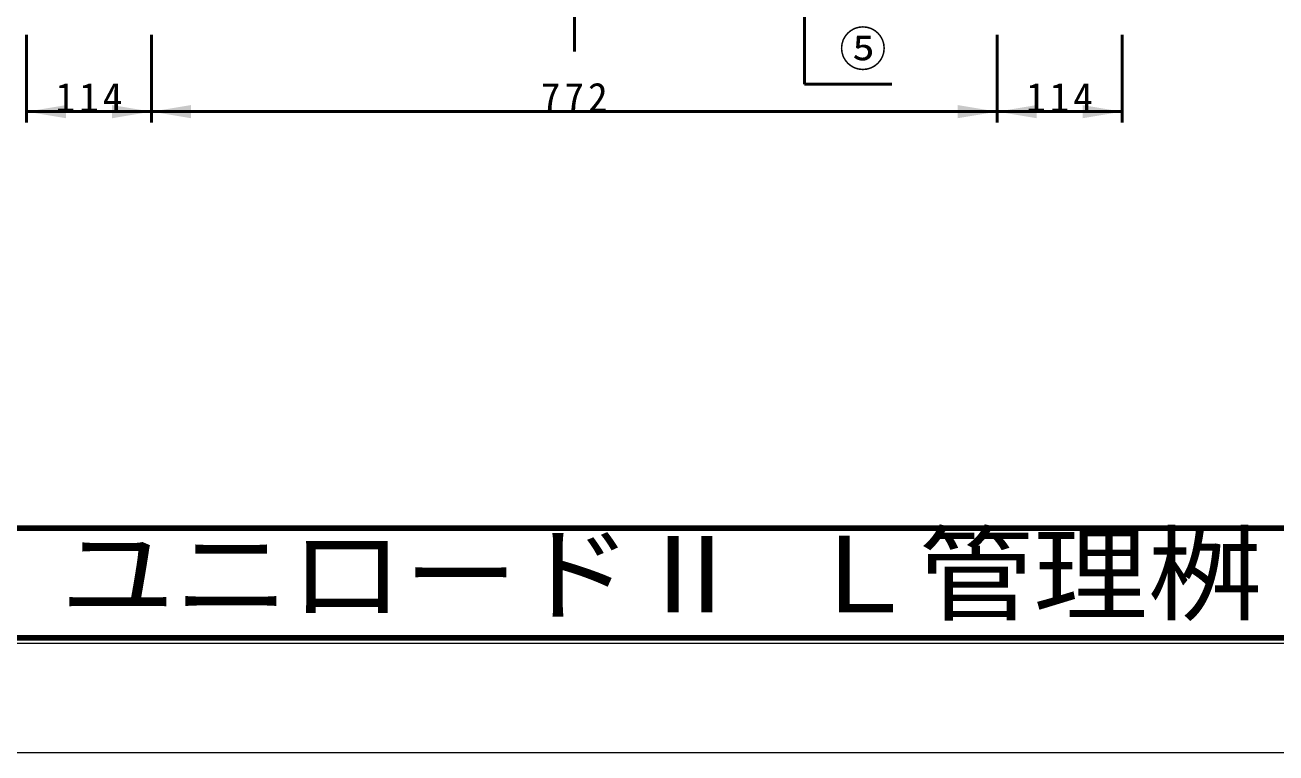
# Model space of a CAD drawing. Units: millimetres, scale not verified. Extents: x -2102 to 2102, y -1485 to 1485.
# Drawn here: x -121 to 1021, y -1485 to -821 of the extents above; entities that cross this region are included whole.
import ezdxf
from ezdxf.enums import TextEntityAlignment as Align

# ---------------------------------------------------------------- set-up
doc = ezdxf.new("R2010")
doc.units = ezdxf.units.MM
doc.header["$LTSCALE"] = 5
doc.linetypes.add('LONG_DASHED_DOTTED', pattern=[15.25, 12, -1.5, 0.25, -1.5])
doc.layers.add('0-0_V-nasSTD', color=7, linetype='Continuous', lineweight=35)
doc.layers.add('0-1_0', color=7, linetype='Continuous', lineweight=50)
doc.styles.add('ＭＳ ゴシック', font='')
doc.styles.get('ＭＳ ゴシック').set_extended_font_data('MS Gothic')

msp = doc.modelspace()

# ---------------------------------------------------------------- linework, layer by layer
at = {"layer": '0-0_V-nasSTD', "lineweight": 50}
msp.add_line((590.469, -874.955), (590.469, -114.955), dxfattribs=at)
at = {"layer": '0-0_V-nasSTD', "lineweight": 18}
for points in [[(-2102.5, -1485), (-2102.5, 1485), (2102.5, 1485), (2102.5, -1485)], [(-2002.5, -1385), (-2002.5, 1385), (2002.5, 1385), (2002.5, -1385)]]:
    msp.add_lwpolyline(points, close=True, dxfattribs=at)
at = {"layer": '0-0_V-nasSTD', "lineweight": 100}
msp.add_lwpolyline([(-1997.5, 1380), (-1997.5, -1380), (1997.5, -1380), (1997.5, 1380)], close=True, dxfattribs=at)
at = {"layer": '0-0_V-nasSTD'}
for points in [[(-119.531, -899.955), (-83.531, -905.955), (-83.531, -893.955)], [(-41.531, -905.955), (-41.531, -893.955), (-5.531, -899.955)], [(-5.531, -899.955), (30.469, -905.955), (30.469, -893.955)], [(730.469, -905.955), (730.469, -893.955), (766.469, -899.955)], [(766.469, -899.955), (802.469, -905.955), (802.469, -893.955)], [(844.469, -905.955), (844.469, -893.955), (880.469, -899.955)]]:
    msp.add_solid(points, dxfattribs=at)
at = {"layer": '0-1_0', "linetype": 'LONG_DASHED_DOTTED'}
msp.add_line((380.469, -844.955), (380.469, 97.045), dxfattribs=at)
at = {"layer": '0-1_0'}
for p, q in [((-119.531, -829.955), (-119.531, -909.955)), ((-5.531, -829.955), (-5.531, -909.955)), ((766.469, -829.955), (766.469, -909.955)), ((880.469, -829.955), (880.469, -909.955)), ((590.469, -874.955), (670.469, -874.955)), ((-119.531, -899.955), (-5.531, -899.955)), ((-5.531, -899.955), (766.469, -899.955)), ((766.469, -899.955), (880.469, -899.955))]:
    msp.add_line(p, q, dxfattribs=at)
at = {"layer": '0-1_0', "lineweight": 100}
msp.add_line((-1997.5, -1280), (1997.5, -1280), dxfattribs=at)

# ---------------------------------------------------------------- texts
at = {"layer": '0-0_V-nasSTD', "style": 'ＭＳ ゴシック'}
msp.add_text('⑤', height=31.67, dxfattribs=at).set_placement((622.269, -867.955), align=Align.BOTTOM_LEFT)
at = {"layer": '0-0_V-nasSTD', "style": 'ＭＳ ゴシック', "width": 1.1}
msp.add_text('ユニロードⅡ Ｌ管理桝', height=69.65, dxfattribs=at).set_placement((-88.75, -1377.53), align=Align.BOTTOM_LEFT)
at = {"layer": '0-0_V-nasSTD', "char_height": 26.39, "attachment_point": 7, "style": 'ＭＳ ゴシック'}
for s, insert in [('\\T1.2;114', (-93.131, -899.955)), ('\\T1.2;772', (349.869, -899.955)), ('\\T1.2;114', (792.869, -899.955))]:
    msp.add_mtext(s, dxfattribs=dict(at, insert=insert))

doc.saveas('drawing.dxf')
